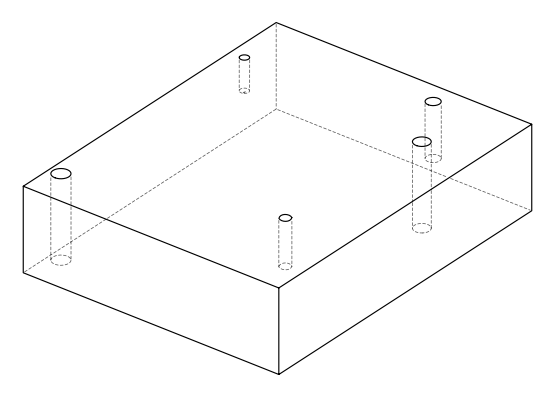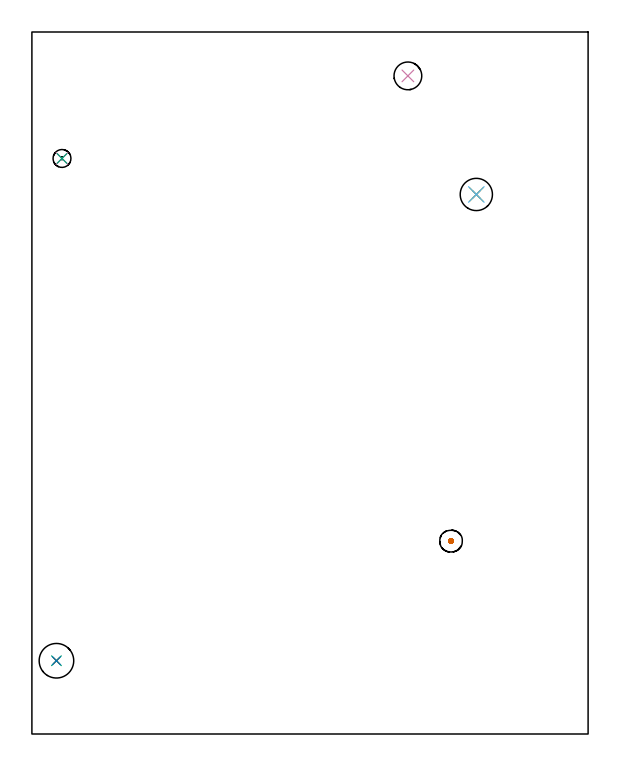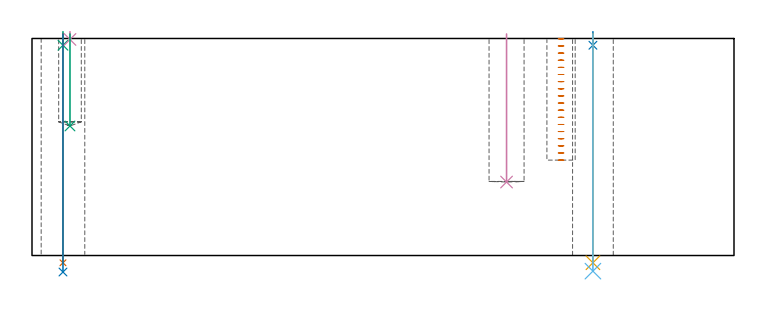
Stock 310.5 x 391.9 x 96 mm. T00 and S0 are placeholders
(PLAN: 10 operations, 7 tool changes, 3.1 min)
(1 MILL_BLIND_HOLE_FROM_SOLID_MATERIAL | STEP1POCKET | UGT0201_128 | Spiral | 0.86 min | 6596 mm3)
(2 SPOT_DRILL | STEP1HOLE | NXT0321_9005460120000 | 0.05 min | 183 mm3)
(3 SPOT_DRILL_1 | STEP1HOLE_1 | NXT0321_9005460120000 | 0.05 min | 183 mm3)
(4 SPOT_DRILL_2 | STEP1POCKET_1 | NXT0321_9005460120000 | 0.03 min | 1 mm3)
(5 DRILL_THROUGH_HOLE_INTO_CENTER | STEP1HOLE | NXT0301_065 | 0.41 min | 6496 mm3)
(6 DRILL_TO_ENLARGE_THROUGH_HOLE | STEP1HOLE | UGT0301_046 | 0.42 min | 17713 mm3)
(7 DRILL_THROUGH_HOLE_INTO_CENTER_1 | STEP1HOLE_1 | NXT0301_065 | 0.41 min | 6496 mm3)
(8 DRILL_TO_ENLARGE_THROUGH_HOLE_1 | STEP1HOLE_1 | UGT0301_260 | 0.42 min | 21366 mm3)
(9 DRILL_BLIND_HOLE_INTO_CENTER | STEP1POCKET_1 | NXT0301_071 | 0.16 min | 2930 mm3)
(10 INDEXABLE_INSERT_DRILL_BLIND_HOLE_FROM_SOLID | STEP1POCKET_2 | NXT0302_002 | 0.26 min | 11922 mm3)
(TOOL UGT0201_128 | Carbide End Mill 10.0 | D10 FL15 Z4)
(TOOL NXT0321_9005460120000 | NC Spot Drill, 142deg, 12mm, Carbide, Uncoated | D12 PA142 FL30 Z2)
(TOOL NXT0301_065 | Carbide Drill 9.4mm [860.1-0940-075A1-MM 2214] | D9.4 PA140 FL98 Z2)
(TOOL UGT0301_046 | Twist Drill 18 mm | D18 PA118 FL130 Z2)
(TOOL UGT0301_260 | Twist Drill 19.3 mm | D19.3 PA118 FL140 Z2)
(TOOL NXT0301_071 | Carbide Drill 10mm [860.1-1000-030A1-MM 2214] | D10 PA140 FL47 Z2)
(TOOL NXT0302_002 | Index. Insert Drill 15.5mm [880-D1550L20-05] | D15.5 PA176 FL78 Z2)
(OP 1 MILL_BLIND_HOLE_FROM_SOLID_MATERIAL)
G17 G21 G94 G90
T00 M6
G54
G17 G0 G90 X234. Y107.7 S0 M3
G43 Z106. H0
Z95.844
G94 G3 X234.625 Y108.325 R0.625 F250.
X234. Y108.95 R0.625
X232.75 Y107.7 R1.25
X234. Y108.95 R-1.25
X233.375 Y108.325 R0.625
X234. Y107.7 R0.625
G0 Z92.689
G3 X234.625 Y108.325 R0.625
X234. Y108.95 R0.625
X232.75 Y107.7 R1.25
X234. Y108.95 R-1.25
X233.375 Y108.325 R0.625
X234. Y107.7 R0.625
G0 Z89.533
G3 X234.625 Y108.325 R0.625
X234. Y108.95 R0.625
X232.75 Y107.7 R1.25
X234. Y108.95 R-1.25
X233.375 Y108.325 R0.625
X234. Y107.7 R0.625
G0 Z86.378
G3 X234.625 Y108.325 R0.625
X234. Y108.95 R0.625
X232.75 Y107.7 R1.25
X234. Y108.95 R-1.25
X233.375 Y108.325 R0.625
X234. Y107.7 R0.625
G0 Z83.222
G3 X234.625 Y108.325 R0.625
X234. Y108.95 R0.625
X232.75 Y107.7 R1.25
X234. Y108.95 R-1.25
X233.375 Y108.325 R0.625
X234. Y107.7 R0.625
G0 Z80.067
G3 X234.625 Y108.325 R0.625
X234. Y108.95 R0.625
X232.75 Y107.7 R1.25
X234. Y108.95 R-1.25
X233.375 Y108.325 R0.625
X234. Y107.7 R0.625
G0 Z76.911
G3 X234.625 Y108.325 R0.625
X234. Y108.95 R0.625
X232.75 Y107.7 R1.25
X234. Y108.95 R-1.25
X233.375 Y108.325 R0.625
X234. Y107.7 R0.625
G0 Z73.756
G3 X234.625 Y108.325 R0.625
X234. Y108.95 R0.625
X232.75 Y107.7 R1.25
X234. Y108.95 R-1.25
X233.375 Y108.325 R0.625
X234. Y107.7 R0.625
G0 Z70.6
G3 X234.625 Y108.325 R0.625
X234. Y108.95 R0.625
X232.75 Y107.7 R1.25
X234. Y108.95 R-1.25
X233.375 Y108.325 R0.625
X234. Y107.7 R0.625
G0 Z67.444
G3 X234.625 Y108.325 R0.625
X234. Y108.95 R0.625
X232.75 Y107.7 R1.25
X234. Y108.95 R-1.25
X233.375 Y108.325 R0.625
X234. Y107.7 R0.625
G0 Z64.289
G3 X234.625 Y108.325 R0.625
X234. Y108.95 R0.625
X232.75 Y107.7 R1.25
X234. Y108.95 R-1.25
X233.375 Y108.325 R0.625
X234. Y107.7 R0.625
G0 Z61.133
G3 X234.625 Y108.325 R0.625
X234. Y108.95 R0.625
X232.75 Y107.7 R1.25
X234. Y108.95 R-1.25
X233.375 Y108.325 R0.625
X234. Y107.7 R0.625
G0 Z57.978
G3 X234.625 Y108.325 R0.625
X234. Y108.95 R0.625
X232.75 Y107.7 R1.25
X234. Y108.95 R-1.25
X233.375 Y108.325 R0.625
X234. Y107.7 R0.625
G0 Z54.822
G3 X234.625 Y108.325 R0.625
X234. Y108.95 R0.625
X232.75 Y107.7 R1.25
X234. Y108.95 R-1.25
X233.375 Y108.325 R0.625
X234. Y107.7 R0.625
G0 Z51.667
G3 X234.625 Y108.325 R0.625
X234. Y108.95 R0.625
X232.75 Y107.7 R1.25
X234. Y108.95 R-1.25
X233.375 Y108.325 R0.625
X234. Y107.7 R0.625
G0 Z48.511
G3 X234.625 Y108.325 R0.625
X234. Y108.95 R0.625
X232.75 Y107.7 R1.25
X234. Y108.95 R-1.25
X233.375 Y108.325 R0.625
X234. Y107.7 R0.625
G0 Z45.356
G3 X234.625 Y108.325 R0.625
X234. Y108.95 R0.625
X232.75 Y107.7 R1.25
X234. Y108.95 R-1.25
X233.375 Y108.325 R0.625
X234. Y107.7 R0.625
G0 Z42.2
G3 X234.625 Y108.325 R0.625
X234. Y108.95 R0.625
X232.75 Y107.7 R1.25
X234. Y108.95 R-1.25
X233.375 Y108.325 R0.625
X234. Y107.7 R0.625
G0 Z106.
M5
M2
(OP 2 SPOT_DRILL)
G17 G21 G94 G90
T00 M6
G54
G17 G0 G90 X248.1 Y301.2 S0 M3
G43 Z106. H0
G94 G81 G98 Z93. F250. R99.
G80
M5
M2
(OP 3 SPOT_DRILL_1)
G17 G21 G94 G90
T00 M6
G54
G17 G0 G90 X13.7 Y40.9 S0 M3
G43 Z106. H0
G94 G81 G98 Z93. F250. R99.
G80
M5
M2
(OP 4 SPOT_DRILL_2)
G17 G21 G94 G90
T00 M6
G54
G17 G0 G90 X16.8 Y321.3 S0 M3
G43 Z106. H0
G94 G81 G98 Z95.57 F250. R99.
G80
M5
M2
(OP 5 DRILL_THROUGH_HOLE_INTO_CENTER)
G17 G21 G94 G90
T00 M6
G54
G17 G0 G90 X248.1 Y301.2 S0 M3
G43 Z106. H1
G94 G73 G98 Z-3.211 F250. Q9.019 R98.
G80
M5
M2
(OP 6 DRILL_TO_ENLARGE_THROUGH_HOLE)
G17 G21 G94 G90
T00 M6
G54
G17 G0 G90 X248.1 Y301.2 S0 M3
G43 Z106. H0
G94 G73 G98 Z-6.908 F250. Q17.151 R98.
G80
M5
M2
(OP 7 DRILL_THROUGH_HOLE_INTO_CENTER_1)
G17 G21 G94 G90
T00 M6
G54
G17 G0 G90 X13.7 Y40.9 S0 M3
G43 Z106. H1
G94 G73 G98 Z-3.211 F250. Q9.019 R98.
G80
M5
M2
(OP 8 DRILL_TO_ENLARGE_THROUGH_HOLE_1)
G17 G21 G94 G90
T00 M6
G54
G17 G0 G90 X13.7 Y40.9 S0 M3
G43 Z106. H0
G94 G73 G98 Z-7.298 F250. Q17.216 R98.
G80
M5
M2
(OP 9 DRILL_BLIND_HOLE_INTO_CENTER)
G17 G21 G94 G90
T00 M6
G54
G17 G0 G90 X16.8 Y321.3 S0 M3
G43 Z106. H1
G94 G81 G98 Z57.3 F250. R98.
G80
M5
M2
(OP 10 INDEXABLE_INSERT_DRILL_BLIND_HOLE_FROM_SOLID)
G17 G21 G94 G90
T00 M6
G54
G17 G0 G90 X209.9 Y367.4 S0 M3
G43 Z106. H1
G94 G81 G98 Z32.5 F250. R98.
G80
M5
M2
